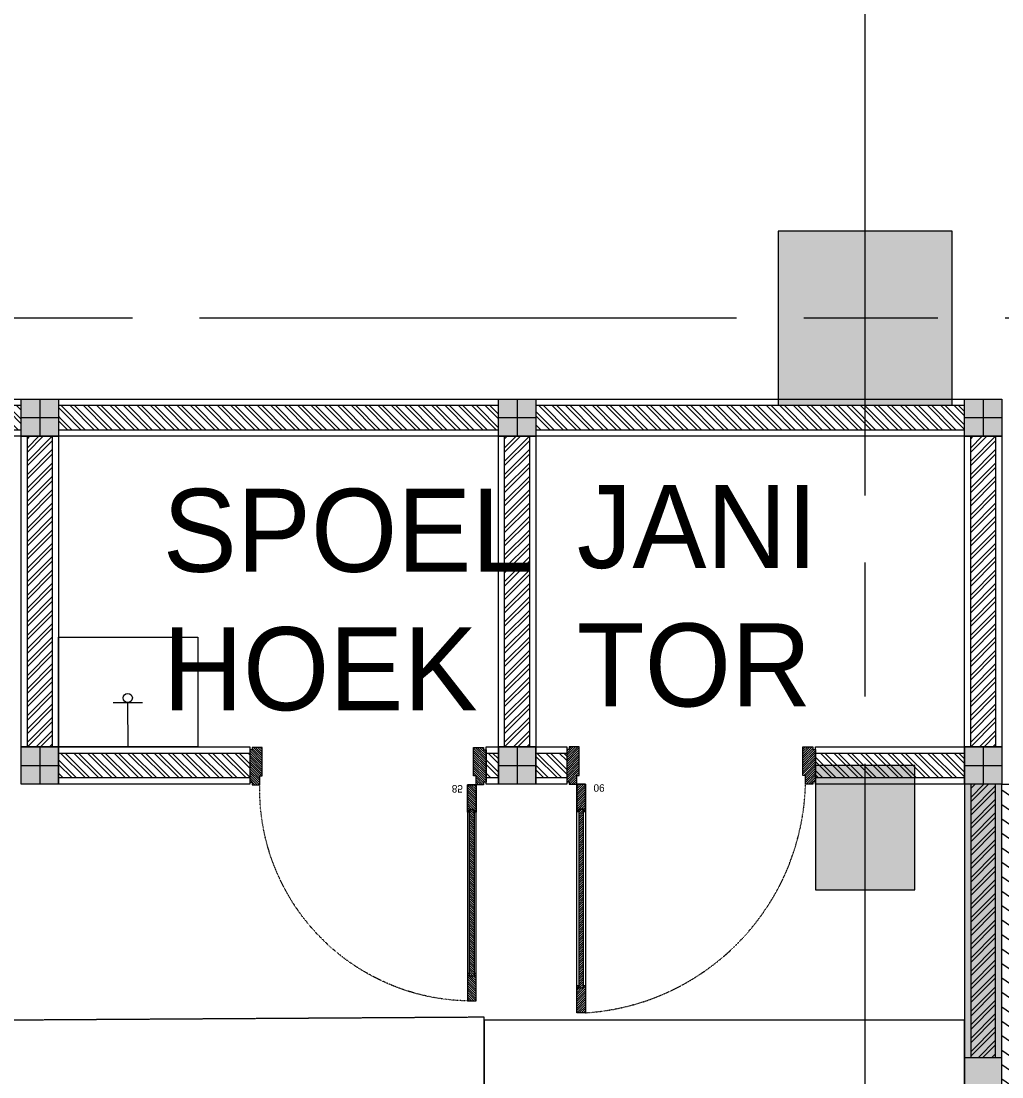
# Model space of a CAD drawing. Header units: millimetres. Extents: x -280308 to 6402717, y -14 to 2073074.
# Drawn here: x 16219 to 20164, y 740221 to 744469 of the extents above; entities that cross this region are included whole.
import ezdxf
from ezdxf.enums import TextEntityAlignment as Align

# ---------------------------------------------------------------- set-up
doc = ezdxf.new("R2010")
doc.units = ezdxf.units.MM
for name, pattern in [('ACAD_ISO03W100', [30, 12, -18]), ('ACAD_ISO08W100', [36, 24, -3, 6, -3]), ('DASHED2', [0.375, 0.25, -0.125])]:
    doc.linetypes.add(name, pattern=pattern)
doc.layers.get('0').update_dxf_attribs({"lineweight": 0})
for name, color, linetype, lineweight in [('_Door & Window', 1, 'Continuous', 0), ('A-ALINE-1', 91, 'Continuous', 20), ('A-ALINE-3', 111, 'Continuous', 15), ('A-ALINE-6', 117, 'Continuous', 9), ('A-ANNOTATION', 144, 'Continuous', 0), ('A-Furn', 250, 'Continuous', 0), ('A-FURN-EQPM', 177, 'Continuous', 0), ('ARSIR', 251, 'Continuous', 0), ('I-FURN-EQPM', 175, 'Continuous', 0), ('Struktur', 80, 'Continuous', 20)]:
    doc.layers.add(name, color=color, linetype=linetype, lineweight=lineweight)
doc.layers.add('A-FILL-1', color=7, linetype='Continuous', lineweight=0, true_color=0x454545)
doc.layers.add('A-TEXT', color=254, linetype='Continuous')
doc.styles.add('Annotative', font='arial.ttf', dxfattribs={"height": 1.25})
doc.styles.add('CENTURY', font='GOTHIC.TTF')
doc.styles.get("Standard").update_dxf_attribs({"font": 'arial.ttf'})
pattern_1 = [(135, (51.1804, 3e-10), (-4.490128, -4.490128), [])]

# ---------------------------------------------------------------- blocks, each defined once
blk = doc.blocks.new('*U552')
at = {"layer": 'A-ANNOTATION', "linetype": 'ACAD_ISO08W100', "ltscale": 0.25}
blk.add_lwpolyline([(0, -5), (0, -90.561)], dxfattribs=at)
at = {"layer": 'A-TEXT'}
blk.add_attdef('N', text='', height=0.9, dxfattribs=at).set_placement((0, 2.75), align=Align.MIDDLE_CENTER)
blk = doc.blocks.new('*U539')
at = {"layer": 'A-ANNOTATION', "linetype": 'ACAD_ISO08W100', "ltscale": 0.25}
blk.add_lwpolyline([(0, -7.641), (0, -228.348)], dxfattribs=at)
at = {"layer": 'A-TEXT'}
blk.add_attdef('N', text='', height=0.9, dxfattribs=at).set_placement((0, 2.75), align=Align.MIDDLE_CENTER)
blk = doc.blocks.new('A$Cf37525da')
at = {"color": 124, "xscale": -360.0000000000001, "yscale": 360.0000000000001, "zscale": 360.0000000000001}
for name, p, rotation in [('*U552', (-26750, -25932.8), 180), ('*U539', (4643.8, -13700), 270)]:
    blk.add_blockref(name, p, dxfattribs=dict(at, rotation=rotation))
blk = doc.blocks.new('A$Ce288bb9c')
at = {"layer": 'I-FURN-EQPM', "linetype": 'ByBlock', "lineweight": -2}
for p, q in [((20000.2, -15171.6), (20118, -15171.6)), ((20060.7, -15350), (20059.1, -15171.6))]:
    blk.add_line(p, q, dxfattribs=at)
blk.add_lwpolyline([(19780, -14907.9), (20341.4, -14907.9), (20341.4, -15350), (19780, -15350)], close=True, dxfattribs=at)
blk.add_circle((20058.9, -15153.2), 18.5, dxfattribs=at)
blk = doc.blocks.new('A$Ccf87384a')
blk.add_wipeout([(-75, 75), (75, 75), (75, -75), (-75, -75)])
blk.add_wipeout([(-75, -75), (-75, 75), (75, 75), (75, -75)])
at = {"layer": 'A-FILL-1', "ltscale": 0.25}
h = blk.add_hatch(color=256, dxfattribs=at)
h.dxf.hatch_style = 1
h.paths.add_polyline_path([(-75, -75), (-75, 75), (75, 75), (75, -75)])
at = {"layer": 'A-ALINE-1'}
blk.add_lwpolyline([(-75, -75), (-75, 75), (75, 75), (75, -75)], close=True, dxfattribs=at)
at = {"layer": 'A-FILL-1', "ltscale": 0.25}
for p, q in [((0, 75), (0, -75)), ((-75, 0), (75, 0))]:
    blk.add_line(p, q, dxfattribs=at)
blk = doc.blocks.new('A$Ca4ca9c0b')
at = {"layer": 'A-Furn'}
h = blk.add_hatch(dxfattribs=at)
h.set_pattern_fill('ANSI31', color=256, scale=2, angle=540, style=0)
h.set_pattern_definition([(225, (109566.3125, -240668.4215), (4.49012806, -4.49012806), [])])
h.paths.add_polyline_path([(10, 1020), (10, 910), (2, 910), (2, 920), (-17, 920), (-17, 910), (-25, 910), (-25, 1020)])
h = blk.add_hatch(dxfattribs=at)
h.set_pattern_fill('ANSI31', color=256, scale=2, angle=540, style=0)
h.set_pattern_definition([(225, (109566.3125, -240568.4215), (4.49012806, -4.49012806), [])])
h.paths.add_polyline_path([(2, 920), (-17, 920), (-17, 250), (2, 250)])
h = blk.add_hatch(dxfattribs=at)
h.set_pattern_fill('ANSI31', color=256, scale=2, angle=540, style=0)
h.set_pattern_definition([(225, (110170.8596, -240618.4215), (4.49012806, -4.49012806), [])])
h.paths.add_polyline_path([(10, 150), (10, 260), (2, 260), (2, 250), (-17, 250), (-17, 260), (-25, 260), (-25, 150)])
h = blk.add_hatch(dxfattribs=at)
h.set_pattern_fill('ANSI31', color=256, scale=2, angle=540, style=0)
h.set_pattern_definition([(225, (109716.3125, -240669.602), (4.49012806, -4.49012806), [])])
h.paths.add_polyline_path([(-890, 0), (-890, 10), (-900, 10), (-900, 140), (-890, 140), (-890, 150), (-860, 150), (-860, 115), (-850, 115), (-850, 0)])
h = blk.add_hatch(dxfattribs=at)
h.set_pattern_fill('ANSI31', color=256, scale=2, angle=540, style=0)
h.set_pattern_definition([(225, (109566.3125, -240669.602), (4.49012806, -4.49012806), [])])
h.paths.add_polyline_path([(40, 0), (40, 10), (50, 10), (50, 140), (40, 140), (40, 150), (10, 150), (10, 115), (0, 115), (0, 0)])
at = {"layer": '_Door & Window'}
for points in [[(10, 1020), (10, 910), (2, 910), (2, 920), (-17, 920), (-17, 910), (-25, 910), (-25, 1020), (10, 1020)], [(10, 150), (10, 260), (2, 260), (2, 250), (-17, 250), (-17, 260), (-25, 260), (-25, 150), (10, 150)], [(-890, 0), (-890, 10), (-900, 10), (-900, 140), (-890, 140), (-890, 150), (-860, 150), (-860, 115), (-850, 115), (-850, 0), (-890, 0)], [(40, 0), (40, 10), (50, 10), (50, 140), (40, 140), (40, 150), (10, 150), (10, 115), (0, 115), (0, 0), (40, 0)]]:
    blk.add_lwpolyline(points, dxfattribs=at)
blk.add_lwpolyline([(10, 150), (-25, 150), (-25, 1020), (10, 1020)], close=True, dxfattribs=at)
at = {"layer": '_Door & Window', "linetype": 'ACAD_ISO03W100', "ltscale": 0.02}
blk.add_arc((-6.9, 167), 853.2, 91.2147, 181.1385, dxfattribs=at)
at = {"layer": 'A-Furn'}
blk.add_lwpolyline([(2, 920), (-17, 920), (-17, 250), (2, 250)], close=True, dxfattribs=at)
at = {"layer": 'Defpoints', "ltscale": 0.25, "insert": (-87.7, 181.6), "char_height": 30, "attachment_point": 1, "style": 'CENTURY'}
blk.add_mtext_dynamic_manual_height_columns('85', width=78.467, gutter_width=750, heights=[0], dxfattribs=at)
blk = doc.blocks.new('P180')
at = {"layer": 'A-Furn'}
h = blk.add_hatch(dxfattribs=at)
h.set_pattern_fill('ANSI31', color=256, scale=2, angle=450, style=0)
h.paths.add_polyline_path([(-30765.8, -2658.3), (-30755.8, -2658.3), (-30755.8, -2648.3), (-30625.8, -2648.3), (-30625.8, -2658.3), (-30615.8, -2658.3), (-30615.8, -2688.3), (-30650.8, -2688.3), (-30650.8, -2698.3), (-30765.8, -2698.3)])
h = blk.add_hatch(dxfattribs=at)
h.set_pattern_fill('ANSI31', color=256, scale=2, angle=450, style=0)
h.paths.add_polyline_path([(-30765.8, -3638.3), (-30755.8, -3638.3), (-30755.8, -3648.3), (-30625.8, -3648.3), (-30625.8, -3638.3), (-30615.8, -3638.3), (-30615.8, -3608.3), (-30650.8, -3608.3), (-30650.8, -3598.3), (-30765.8, -3598.3)])
h = blk.add_hatch(dxfattribs=at)
h.set_pattern_fill('ANSI31', color=256, scale=2, angle=450, style=0)
h.set_pattern_definition([(135, (51.1804, -604.547), (-4.490128, -4.490128), [])])
h.paths.add_polyline_path([(-30615.8, -3608.3), (-30505.8, -3608.3), (-30505.8, -3600.3), (-30515.8, -3600.3), (-30515.8, -3581.3), (-30505.8, -3581.3), (-30505.8, -3573.3), (-30615.8, -3573.3)])
h = blk.add_hatch(dxfattribs=at)
h.set_pattern_fill('ANSI31', color=256, scale=2, angle=450, style=0)
h.set_pattern_definition(pattern_1)
h.paths.add_polyline_path([(-29795.8, -3600.3), (-29795.8, -3581.3), (-30515.8, -3581.3), (-30515.8, -3600.3)])
h = blk.add_hatch(dxfattribs=at)
h.set_pattern_fill('ANSI31', color=256, scale=2, angle=450, style=0)
h.set_pattern_definition(pattern_1)
h.paths.add_polyline_path([(-29695.8, -3608.3), (-29805.8, -3608.3), (-29805.8, -3600.3), (-29795.8, -3600.3), (-29795.8, -3581.3), (-29805.8, -3581.3), (-29805.8, -3573.3), (-29695.8, -3573.3)])
at = {"layer": '_Door & Window'}
for points in [[(-30765.8, -2658.3), (-30755.8, -2658.3), (-30755.8, -2648.3), (-30625.8, -2648.3), (-30625.8, -2658.3), (-30615.8, -2658.3), (-30615.8, -2688.3), (-30650.8, -2688.3), (-30650.8, -2698.3), (-30765.8, -2698.3), (-30765.8, -2658.3)], [(-30765.8, -3638.3), (-30755.8, -3638.3), (-30755.8, -3648.3), (-30625.8, -3648.3), (-30625.8, -3638.3), (-30615.8, -3638.3), (-30615.8, -3608.3), (-30650.8, -3608.3), (-30650.8, -3598.3), (-30765.8, -3598.3), (-30765.8, -3638.3)], [(-30615.8, -3608.3), (-30505.8, -3608.3), (-30505.8, -3600.3), (-30515.8, -3600.3), (-30515.8, -3581.3), (-30505.8, -3581.3), (-30505.8, -3573.3), (-30615.8, -3573.3), (-30615.8, -3608.3)], [(-29695.8, -3608.3), (-29805.8, -3608.3), (-29805.8, -3600.3), (-29795.8, -3600.3), (-29795.8, -3581.3), (-29805.8, -3581.3), (-29805.8, -3573.3), (-29695.8, -3573.3), (-29695.8, -3608.3)]]:
    blk.add_lwpolyline(points, dxfattribs=at)
blk.add_lwpolyline([(-30615.8, -3608.3), (-30615.8, -3573.3), (-29695.8, -3573.3), (-29695.8, -3608.3)], close=True, dxfattribs=at)
at = {"layer": '_Door & Window', "linetype": 'ACAD_ISO03W100', "ltscale": 0.02}
blk.add_arc((-30640.5, -3634.6), 946.6, 3.7152, 88.5077, dxfattribs=at)
at = {"layer": 'A-Furn'}
blk.add_lwpolyline([(-29795.8, -3600.3), (-29795.8, -3581.3), (-30515.8, -3581.3), (-30515.8, -3600.3)], close=True, dxfattribs=at)
at = {"layer": 'Defpoints', "ltscale": 0.25, "insert": (-30585.6, -3496.2), "char_height": 30, "attachment_point": 1, "rotation": 270, "style": 'CENTURY'}
blk.add_mtext_dynamic_manual_height_columns('90', width=78.467, gutter_width=750, heights=[0], dxfattribs=at)
blk = doc.blocks.new('A$C7136d0a8')
at = {"layer": 'A-FILL-1', "ltscale": 0.25}
h = blk.add_hatch(dxfattribs=at)
h.set_pattern_fill('ANSI32', color=256, scale=4, angle=990)
h.set_pattern_definition([(315, (80866.46, 75070.53), (26.940768, 26.940768), []), (315, (80866.46, 75052.57), (26.940768, 26.940768), [])])
h.paths.add_polyline_path([(46592.2, -29607.7), (39667.2, -29607.7), (39667.2, -29507.7), (46592.2, -29507.7)])
at = {"color": 0, "linetype": 'DASHED2', "lineweight": -2, "ltscale": 6}
for points in [[(44534.5, -31970.4), (42595.8, -31982.6), (42595.8, -34982.6), (44534.5, -34970.4)], [(46467.2, -31982.6), (44534.2, -31982.6), (44534.2, -34982.6), (46467.2, -34982.6)]]:
    blk.add_lwpolyline(points, close=True, dxfattribs=at)
at = {"layer": 'A-ALINE-3', "linetype": 'Continuous'}
blk.add_lwpolyline([(46592.2, -29607.7), (39667.2, -29607.7), (39667.2, -29507.7), (46592.2, -29507.7)], close=True, dxfattribs=at)
at = {"layer": 'A-ALINE-6'}
blk.add_lwpolyline([(46592.2, -29632.7), (39667.2, -29632.7), (39667.2, -29482.7), (46592.2, -29482.7)], close=True, dxfattribs=at)
at = {"ltscale": 0.25}
for p in [(42747.2, -30957.6), (44667.2, -30957.6)]:
    blk.add_blockref('A$Ccf87384a', p, dxfattribs=at)
at = {"ltscale": 0.25, "xscale": -1, "rotation": 180}
blk.add_blockref('A$Ca4ca9c0b', (44492.2, -30884.7), dxfattribs=at)
at = {"rotation": 270}
blk.add_blockref('P180', (48515.5, -61648.5), dxfattribs=at)
at = {"layer": 'A-FILL-1', "ltscale": 0.25}
h = blk.add_hatch(dxfattribs=at)
h.set_pattern_fill('ANSI32', color=256, scale=4, angle=810)
h.set_pattern_definition([(135, (-4232.79, -135585.807), (-26.940768, -26.940768), []), (135, (-4232.79, -135567.846), (-26.940768, -26.940768), [])])
h.paths.add_polyline_path([(42822.2, -30907.6), (43592.2, -30907.6), (43592.2, -31007.6), (42822.2, -31007.6)])
h = blk.add_hatch(dxfattribs=at)
h.set_pattern_fill('ANSI32', color=256, scale=4, angle=810)
h.set_pattern_definition([(135, (-2512.79, -135585.807), (-26.940768, -26.940768), []), (135, (-2512.79, -135567.846), (-26.940768, -26.940768), [])])
h.paths.add_polyline_path([(44542.2, -30907.6), (44592.2, -30907.6), (44592.2, -31007.6), (44542.2, -31007.6)])
h = blk.add_hatch(dxfattribs=at)
h.set_pattern_fill('ANSI32', color=256, scale=4, angle=810)
h.set_pattern_definition([(135, (-1687.807, -135585.836), (-26.940768, -26.940768), []), (135, (-1687.807, -135567.875), (-26.940768, -26.940768), [])])
h.paths.add_polyline_path([(44742.2, -30907.7), (44867.2, -30907.7), (44867.2, -31007.7), (44742.2, -31007.7)])
at = {"layer": 'A-ALINE-3', "linetype": 'Continuous'}
for points in [[(42822.2, -30907.6), (43592.2, -30907.6), (43592.2, -31007.6), (42822.2, -31007.6)], [(44542.2, -30907.6), (44592.2, -30907.6), (44592.2, -31007.6), (44542.2, -31007.6)], [(44742.2, -30907.7), (44867.2, -30907.7), (44867.2, -31007.7), (44742.2, -31007.7)]]:
    blk.add_lwpolyline(points, close=True, dxfattribs=at)
at = {"layer": 'A-ALINE-6'}
for points in [[(42822.2, -30882.6), (43592.2, -30882.6), (43592.2, -31032.6), (42822.2, -31032.6)], [(44542.2, -30882.6), (44592.2, -30882.6), (44592.2, -31032.6), (44542.2, -31032.6)], [(44742.2, -30882.7), (44867.2, -30882.7), (44867.2, -31032.7), (44742.2, -31032.7)]]:
    blk.add_lwpolyline(points, close=True, dxfattribs=at)
at = {"ltscale": 0.25}
for p in [(42747.2, -29557.7), (44667.2, -29557.7), (46542.2, -29557.7)]:
    blk.add_blockref('A$Ccf87384a', p, dxfattribs=at)
at = {"layer": 'A-FILL-1', "ltscale": 0.25}
h = blk.add_hatch(dxfattribs=at)
h.set_pattern_fill('ANSI32', color=256, scale=4, angle=900)
h.set_pattern_definition([(225, (147375.393, -65181.87), (26.940768, -26.940768), []), (225, (147357.432, -65181.87), (26.940768, -26.940768), [])])
h.paths.add_polyline_path([(42697.2, -30882.6), (42697.2, -29632.7), (42797.2, -29632.7), (42797.2, -30882.6)])
h = blk.add_hatch(dxfattribs=at)
h.set_pattern_fill('ANSI32', color=256, scale=4, angle=900)
h.set_pattern_definition([(225, (149295.393, -65181.87), (26.940768, -26.940768), []), (225, (149277.432, -65181.87), (26.940768, -26.940768), [])])
h.paths.add_polyline_path([(44617.2, -30882.6), (44617.2, -29632.7), (44717.2, -29632.7), (44717.2, -30882.6)])
h = blk.add_hatch(dxfattribs=at)
h.set_pattern_fill('ANSI32', color=256, scale=4, angle=900)
h.set_pattern_definition([(225, (151170.378, -65181.87), (26.940768, -26.940768), []), (225, (151152.417, -65181.87), (26.940768, -26.940768), [])])
h.paths.add_polyline_path([(46492.2, -30882.7), (46492.2, -29632.7), (46592.2, -29632.7), (46592.2, -30882.7)])
at = {"layer": 'A-ALINE-3', "linetype": 'Continuous'}
for points in [[(42697.2, -30882.6), (42697.2, -29632.7), (42797.2, -29632.7), (42797.2, -30882.6)], [(44617.2, -30882.6), (44617.2, -29632.7), (44717.2, -29632.7), (44717.2, -30882.6)], [(46492.2, -30882.7), (46492.2, -29632.7), (46592.2, -29632.7), (46592.2, -30882.7)]]:
    blk.add_lwpolyline(points, close=True, dxfattribs=at)
at = {"layer": 'A-ALINE-6'}
for points in [[(42672.2, -30882.6), (42672.2, -29632.7), (42822.2, -29632.7), (42822.2, -30882.6)], [(44592.2, -30882.6), (44592.2, -29632.7), (44742.2, -29632.7), (44742.2, -30882.6)], [(46467.2, -30882.7), (46467.2, -29632.7), (46617.2, -29632.7), (46617.2, -30882.7)]]:
    blk.add_lwpolyline(points, close=True, dxfattribs=at)
at = {"ltscale": 0.25}
blk.add_blockref('A$Ccf87384a', (46542.2, -30957.7), dxfattribs=at)
at = {"layer": 'A-FILL-1', "ltscale": 0.25}
h = blk.add_hatch(dxfattribs=at)
h.set_pattern_fill('ANSI32', color=256, scale=4, angle=810)
h.set_pattern_definition([(135, (-637.807, -135585.836), (-26.940768, -26.940768), []), (135, (-637.807, -135567.875), (-26.940768, -26.940768), [])])
h.paths.add_polyline_path([(45867.2, -30907.7), (46467.2, -30907.7), (46467.2, -31007.7), (45867.2, -31007.7)])
h = blk.add_hatch(dxfattribs=at)
h.set_pattern_fill('ANSI32', color=256, scale=4, angle=720)
h.set_pattern_definition([(45, (-58085.988, 13247.35), (-26.940768, 26.940768), []), (45, (-58068.027, 13247.35), (-26.940768, 26.940768), [])])
h.paths.add_polyline_path([(46592.2, -32132.7), (46592.2, -31032.7), (46492.2, -31032.7), (46492.2, -32132.7)])
at = {"layer": 'ARSIR', "ltscale": 0.25}
h = blk.add_hatch(color=256, dxfattribs=at)
h.dxf.hatch_style = 1
h.paths.add_polyline_path([(46467.2, -31032.7), (46467.2, -33882.7), (46617.2, -33882.7), (46617.2, -31032.7)])
h = blk.add_hatch(dxfattribs=at)
h.set_pattern_fill('ANSI31', color=213, scale=15, angle=100)
h.set_pattern_definition([(145, (-208394.98, -307943.083), (-27.316578, -39.012116), [])])
h.paths.add_polyline_path([(46617.2, -31032.7), (49067.2, -31032.7), (49067.2, -33882.7), (46617.2, -33882.7)])
at = {"layer": 'A-ALINE-3', "linetype": 'Continuous'}
for points in [[(45867.2, -30907.7), (46467.2, -30907.7), (46467.2, -31007.7), (45867.2, -31007.7)], [(46592.2, -32132.7), (46592.2, -31032.7), (46492.2, -31032.7), (46492.2, -32132.7)]]:
    blk.add_lwpolyline(points, close=True, dxfattribs=at)
at = {"layer": 'A-ALINE-6'}
for points in [[(45867.2, -30882.7), (46467.2, -30882.7), (46467.2, -31032.7), (45867.2, -31032.7)], [(46617.2, -32132.7), (46617.2, -31032.7), (46467.2, -31032.7), (46467.2, -32132.7)], [(46467.2, -31032.7), (46467.2, -33882.7), (46617.2, -33882.7), (46617.2, -31032.7)], [(46617.2, -31032.7), (49067.2, -31032.7), (49067.2, -33882.7), (46617.2, -33882.7)]]:
    blk.add_lwpolyline(points, close=True, dxfattribs=at)
blk = doc.blocks.new('A$Cbf319c8c')
at = {"layer": 'ARSIR', "linetype": 'ByBlock', "lineweight": -2, "ltscale": 0.25}
h = blk.add_hatch(color=256, dxfattribs=at)
h.dxf.hatch_style = 1
h.paths.add_polyline_path([(30150, 3800), (30550, 3800), (30550, 4400), (30150, 4400)])
h.paths.add_polyline_path([(30100, 1900), (30600, 1900), (30600, 2400), (30100, 2400)])
h.paths.add_polyline_path([(44850, 1900), (45350, 1900), (45350, 2400), (44850, 2400)])
h.paths.add_polyline_path([(39100, 1900), (39600, 1900), (39600, 2400), (39100, 2400)])
h.paths.add_polyline_path([(53775, 20275), (54425, 20275), (54425, 19625), (53775, 19625)])
h.paths.add_polyline_path([(53775, 25), (54425, 25), (54425, 675), (53775, 675)])
h.paths.add_polyline_path([(49775, 20275), (50425, 20275), (50425, 19625), (49775, 19625)])
h.paths.add_polyline_path([(49775, 25), (50425, 25), (50425, 675), (49775, 675)])
h.paths.add_polyline_path([(44775, 20275), (45425, 20275), (45425, 19625), (44775, 19625)])
h.paths.add_polyline_path([(44775, 25), (45425, 25), (45425, 675), (44775, 675)])
h.paths.add_polyline_path([(39025, 20275), (39675, 20275), (39675, 19625), (39025, 19625)])
h.paths.add_polyline_path([(39025, 25), (39675, 25), (39675, 675), (39025, 675)])
h.paths.add_polyline_path([(33025, 20275), (33675, 20275), (33675, 19625), (33025, 19625)])
h.paths.add_polyline_path([(33025, 25), (33675, 25), (33675, 675), (33025, 675)])
h.paths.add_polyline_path([(27025, 20275), (27675, 20275), (27675, 19625), (27025, 19625)])
h.paths.add_polyline_path([(27025, 25), (27675, 25), (27675, 675), (27025, 675)])
h.paths.add_polyline_path([(21025, 20275), (21675, 20275), (21675, 19625), (21025, 19625)])
h.paths.add_polyline_path([(21025, 25), (21675, 25), (21675, 675), (21025, 675)])
h.paths.add_polyline_path([(15025, 20275), (15675, 20275), (15675, 19625), (15025, 19625)])
h.paths.add_polyline_path([(15025, 25), (15675, 25), (15675, 675), (15025, 675)])
h.paths.add_polyline_path([(27150, 3950), (27550, 3950), (27550, 4450), (27150, 4450)])
h.paths.add_polyline_path([(4025, 19625), (4675, 19625), (4675, 20275), (4025, 20275)])
h.paths.add_polyline_path([(9025, 19625), (9675, 19625), (9675, 20275), (9025, 20275)])
h.paths.add_polyline_path([(0, 19600), (700, 19600), (700, 20300), (0, 20300)])
h.paths.add_polyline_path([(4025, 25), (4675, 25), (4675, 675), (4025, 675)])
h.paths.add_polyline_path([(9025, 25), (9675, 25), (9675, 675), (9025, 675)])
h.paths.add_polyline_path([(0, 0), (700, 0), (700, 700), (0, 700)])
h.paths.add_polyline_path([(4025, 5925), (4675, 5925), (4675, 6575), (4025, 6575)])
h.paths.add_polyline_path([(9025, 5925), (9675, 5925), (9675, 6575), (9025, 6575)])
h.paths.add_polyline_path([(53750, 13700), (54450, 13700), (54450, 14400), (53750, 14400)])
h.paths.add_polyline_path([(53750, 5900), (54450, 5900), (54450, 6600), (53750, 6600)])
h.paths.add_polyline_path([(49750, 13700), (50450, 13700), (50450, 14400), (49750, 14400)])
h.paths.add_polyline_path([(49750, 5900), (50450, 5900), (50450, 6600), (49750, 6600)])
h.paths.add_polyline_path([(44750, 13700), (45450, 13700), (45450, 14400), (44750, 14400)])
h.paths.add_polyline_path([(44750, 5900), (45450, 5900), (45450, 6600), (44750, 6600)])
h.paths.add_polyline_path([(39000, 13700), (39700, 13700), (39700, 14400), (39000, 14400)])
h.paths.add_polyline_path([(39000, 5900), (39700, 5900), (39700, 6600), (39000, 6600)])
h.paths.add_polyline_path([(33000, 13700), (33700, 13700), (33700, 14400), (33000, 14400)])
h.paths.add_polyline_path([(33000, 5900), (33700, 5900), (33700, 6600), (33000, 6600)])
h.paths.add_polyline_path([(27000, 13700), (27700, 13700), (27700, 14400), (27000, 14400)])
h.paths.add_polyline_path([(27000, 5900), (27700, 5900), (27700, 6600), (27000, 6600)])
h.paths.add_polyline_path([(21000, 13700), (21700, 13700), (21700, 14400), (21000, 14400)])
h.paths.add_polyline_path([(21000, 5900), (21700, 5900), (21700, 6600), (21000, 6600)])
h.paths.add_polyline_path([(4000, 13700), (4700, 13700), (4700, 14400), (4000, 14400)])
h.paths.add_polyline_path([(0, 13700), (700, 13700), (700, 14400), (0, 14400)])
h.paths.add_polyline_path([(0, 5900), (700, 5900), (700, 6600), (0, 6600)])
h.paths.add_polyline_path([(9000, 13700), (9700, 13700), (9700, 14400), (9000, 14400)])
h.paths.add_polyline_path([(15000, 13700), (15700, 13700), (15700, 14400), (15000, 14400)])
h.paths.add_polyline_path([(15000, 5900), (15700, 5900), (15700, 6600), (15000, 6600)])
at = {"layer": 'Struktur', "color": 0, "linetype": 'ByBlock', "lineweight": -2, "ltscale": 0.25}
for points in [[(27000, 5900), (27700, 5900), (27700, 6600), (27000, 6600)], [(27150, 3950), (27550, 3950), (27550, 4450), (27150, 4450)]]:
    blk.add_lwpolyline(points, close=True, dxfattribs=at)

msp = doc.modelspace()

# ---------------------------------------------------------------- block references
at = {"ltscale": 0.25}
msp.add_blockref('A$Cf37525da', (46364.4, 756973.7), dxfattribs=at)
at = {"layer": 'A-FURN-EQPM', "ltscale": 0.25}
msp.add_blockref('A$Ce288bb9c', (-3410.6, 756898.7), dxfattribs=at)

# ---------------------------------------------------------------- texts
at = {"layer": 'A-TEXT', "ltscale": 0.25, "char_height": 267.3, "attachment_point": 1, "style": 'Annotative'}
for s, insert in [('{\\fCentury Gothic|b0|i0|c0|p34;\\H1.25x;SPOEL\\PHOEK}', (16789, 742587.4)), ('{\\fCentury Gothic|b0|i0|c0|p34;\\H1.25x;JANI\\PTOR}', (18454.7, 742602.6))]:
    msp.add_mtext_dynamic_manual_height_columns(s, width=3725.027, gutter_width=1670.6, heights=[0], dxfattribs=dict(at, insert=insert))

# ---------------------------------------------------------------- next in the draw order: block references
at = {"ltscale": 0.25}
msp.add_blockref('A$C7136d0a8', (-26452.8, 772431.3), dxfattribs=at)

# ---------------------------------------------------------------- next in the draw order: block references
msp.add_blockref('A$Cbf319c8c', (-7735.6, 737023.7), dxfattribs=at)

doc.saveas('drawing.dxf')
